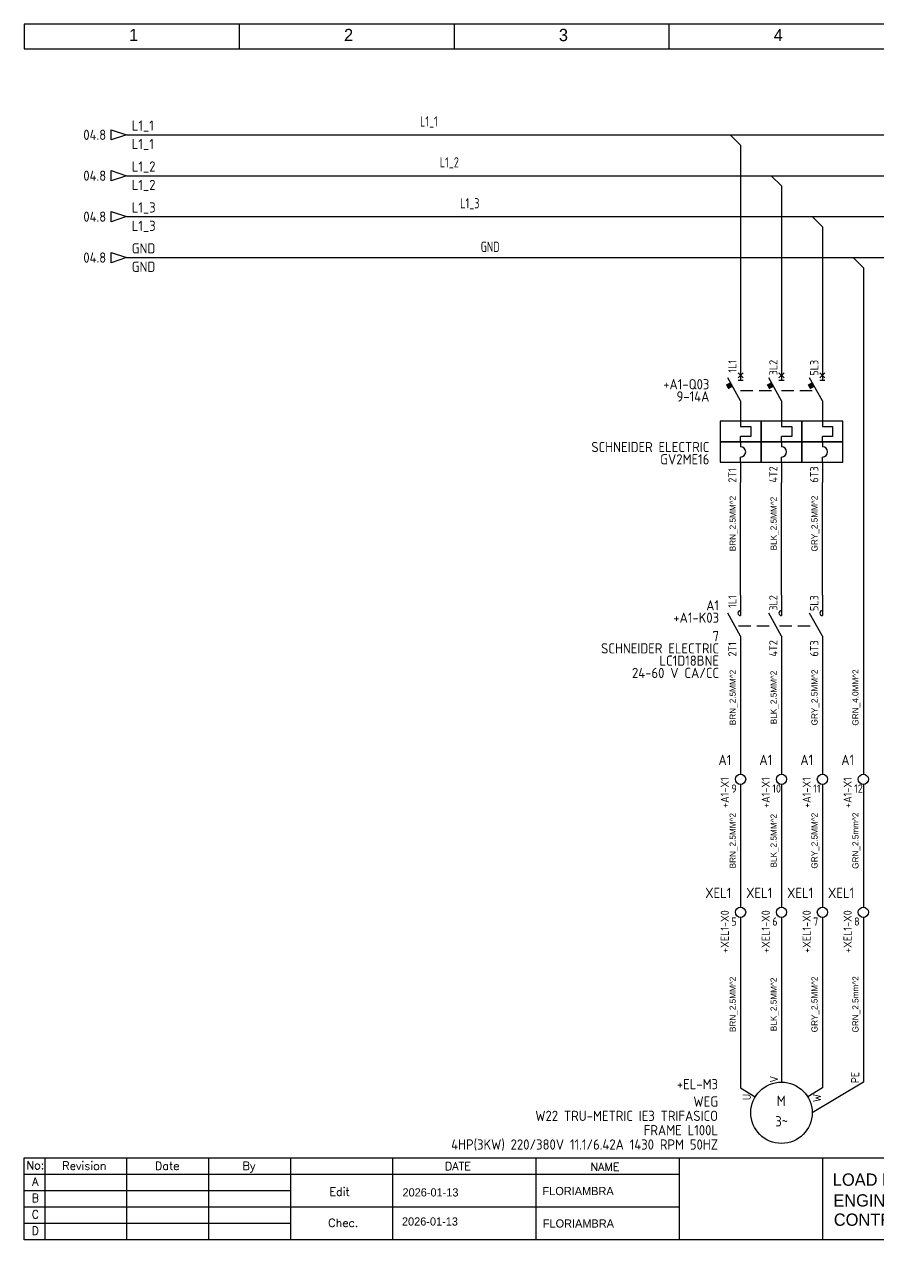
# Model space of a CAD drawing. Extents: x 0 to 420, y 0 to 297.
# Drawn here: x 0 to 208.8, y 0 to 297 of the extents above; entities that cross this region are included whole.
import ezdxf
from ezdxf.enums import TextEntityAlignment as Align

# ---------------------------------------------------------------- set-up
doc = ezdxf.new("R2010")
doc.units = 0
doc.header["$LTSCALE"] = 6
doc.linetypes.add('DASHED', pattern=[0.75, 0.5, -0.25])
for name, color, linetype in [('025', 1, 'Continuous'), ('05', 6, 'Continuous'), ('BLK_2.5mm^2', 7, 'Continuous'), ('BLK_4.0mm^2', 7, 'Continuous'), ('BRN_2.5mm^2', 34, 'Continuous'), ('BRN_4.0mm^2', 42, 'Continuous'), ('DESC', 1, 'Continuous'), ('DESCCHILD', 20, 'Continuous'), ('GRN_2.5mm^2', 3, 'Continuous'), ('GRN_4.0mm^2', 3, 'Continuous'), ('GRY_2.5mm^2', 9, 'Continuous'), ('GRY_4.0mm^2', 9, 'Continuous'), ('LINK', 9, 'DASHED'), ('LOC', 8, 'Continuous'), ('MISC', 2, 'Continuous'), ('SYMS', 7, 'Continuous'), ('TAGS', 51, 'Continuous'), ('TERMS', 4, 'Continuous'), ('WIRENO', 70, 'Continuous'), ('WIREREF_DEST', 61, 'Continuous'), ('XREF', 7, 'Continuous'), ('XREFCHILD', 134, 'Continuous')]:
    doc.layers.add(name, color=color, linetype=linetype)
doc.styles.add('WD', font='romans.shx')
doc.styles.add('WD_IEC', font='ISOCP2.shx', dxfattribs={"width": 0.9, "height": 4})

# ---------------------------------------------------------------- blocks, each defined once
blk = doc.blocks.new('IEC_tblock_a3_floriambra')
at = {"layer": '05'}
for p, q in [((-840, 0), (-840, 20)), ((-840, 0), (-840, 20)), ((-840, 20), (-420, 20)), ((-835, 20), (-835, 0)), ((-815, 20), (-815, 0)), ((-795, 20), (-795, 0)), ((-775, 20), (-775, 0)), ((-750, 20), (-750, 0)), ((-715, 20), (-715, 0)), ((-680, 20), (-680, 0)), ((-645, 20), (-645, 0)), ((-545, 20), (-545, 0)), ((-420, 20), (-445, 20)), ((-445, 20), (-445, 0)), ((-445, 20), (-445, 15)), ((-420, 20), (-420, 0)), ((-840, 16), (-775, 16)), ((-775, 16), (-680, 16)), ((-445, 15), (-420, 15)), ((-840, 12), (-775, 12)), ((-545, 10), (-445, 10)), ((-495, 10), (-495, 0)), ((-445, 10), (-420, 10)), ((-840, 8), (-775, 8)), ((-775, 8), (-680, 8)), ((-840, 4), (-775, 4)), ((-445, 5), (-420, 5)), ((-420, 5), (-432.5, 5)), ((-432.5, 5), (-432.5, 0)), ((-420, 0), (-840, 0))]:
    blk.add_line(p, q, dxfattribs=at)
at = {"flags": 4}
for tag, p, height in [('SCALA', (-432.21, 16.54), 1.5), ('DESCRIPT_PROYECT', (-642.46, 13.18), 3), ('CODIGO_PROYECT', (-542.84, 14.13), 2), ('FECHA_CREA', (-747.6, 10.56), 2), ('AUTHOR', (-713.38, 10.89), 2), ('INSTALACION', (-441.74, 11.01), 2), ('DESCRIPCION_1', (-642.34, 8.1), 3), ('DESCRIPCION_2', (-642.22, 3.39), 3), ('LOCALIZACION', (-441.61, 6.6), 2), ('FECHA_EDIT', (-747.73, 3.45), 2), ('REVISADO', (-713.31, 2.96), 2), ('ARCHIVO', (-542.76, 1.55), 2), ('COMENTARIO', (-492.87, 1.14), 2), ('PAG', (-429.4, 1.2), 2)]:
    blk.add_attdef(tag, p, '', height=height, dxfattribs=at)
at = {"layer": '025', "style": 'WD'}
for s, p in [('No:', (-837.31, 17.19)), ('Revision', (-825.33, 17.07)), ('Date', (-805.08, 17.05)), ('By', (-785.09, 17.06)), ('NAME', (-698.14, 16.82)), ('SCALE', (-439.33, 16.45)), ('A', (-837.31, 13.19)), ('B', (-837.31, 9.19)), ('C', (-837.31, 5.19)), ('D', (-837.31, 1.19))]:
    blk.add_text(s, height=2, dxfattribs=at).set_placement(p, align=Align.CENTER)
for s, p in [('DATE', (-737.24, 16.98)), ('Edit', (-765.46, 10.72)), ('Chec.', (-765.74, 3.12)), ('SHEETS', (-444.15, 1.23))]:
    blk.add_text(s, height=2, dxfattribs=at).set_placement(p)
blk = doc.blocks.new('VCB11Q134')
for p, q in [((0, 7.5), (0, 2.5)), ((0, -2.5), (-3.12, 3.12)), ((-0.62, 3.12), (0.63, 4.37)), ((0.63, 3.12), (-0.62, 4.37)), ((-0.62, 2.5), (0.63, 2.5)), ((0, -2.5), (0, -8.75)), ((0, -7.5), (0, -8.75)), ((0, -8.75), (2.5, -8.75)), ((2.5, -8.75), (2.5, -11.25)), ((0, -12.5), (0, -11.25)), ((2.5, -11.25), (0, -11.25)), ((0, -12.5), (0, -13.75)), ((0, -17.5), (0, -16.25)), ((0, -17.5), (0, -22.5))]:
    blk.add_line(p, q)
for points in [[(-5, -7.5), (-5, -12.5), (5, -12.5), (5, -7.5)], [(-5, -12.5), (-5, -17.5), (5, -17.5), (5, -12.5)]]:
    blk.add_lwpolyline(points, close=True)
blk.add_arc((0, -15), 1.25, 270, 90)
blk.add_solid([(-2.52, 2.03), (-3.61, 1.43), (-1.91, 0.94), (-3.01, 0.33)])
at = {"style": 'WD_IEC'}
for tag, p in [('INST', (-7.62, 6.3)), ('LOC', (-7.62, 3.3)), ('TAG1', (-7.62, 0.3)), ('RATING1', (-7.62, -2.7)), ('DESC1', (-7.62, -15.05)), ('DESC2', (-7.62, -18.05)), ('DESC3', (-7.62, -21.05))]:
    blk.add_attdef(tag, text='', height=2.5, dxfattribs=at).set_placement(p, align=Align.RIGHT)
blk.add_attdef('TERM01', text='', height=2, rotation=90, dxfattribs=at).set_placement((-1, 7.5), align=Align.RIGHT)
at = {"style": 'WD_IEC', "flags": 1}
for tag, p, height in [('X2TERM01', (0, 7.5), 0.32), ('X4LINK', (-2.15, 0), 0.32), ('X1LINK', (0.02, 0), 0.32), ('ASSYCODE', (0.69, -18.77), 1), ('FAMILY', (0.69, -20.27), 1), ('CATDESC', (0.69, -21.77), 1), ('X8TERM02', (0, -22.5), 0.32)]:
    blk.add_attdef(tag, p, '', height=height, dxfattribs=at)
at = {"style": 'WD_IEC', "flags": 9}
for tag, p in [('MFG', (7.81, 5.44)), ('CAT', (7.81, 2.94))]:
    blk.add_attdef(tag, text='', height=1.5, dxfattribs=at).set_placement(p, align=Align.RIGHT)
at = {"lineweight": 15, "style": 'WD_IEC'}
for tag, p in [('XREF', (-7.62, -12.05)), ('WDTAGALT', (-7.62, -24.05))]:
    blk.add_attdef(tag, text='', height=2.5, dxfattribs=at).set_placement(p, align=Align.RIGHT)
at = {"style": 'WD_IEC'}
blk.add_attdef('TERM02', (-1, -22.5), '', height=2, rotation=90, dxfattribs=at)
blk = doc.blocks.new('VCB21Q134')
for p, q in [((0, 7.5), (0, 2.5)), ((0, -2.5), (-3.12, 3.12)), ((-0.62, 3.12), (0.63, 4.37)), ((0.63, 3.12), (-0.62, 4.37)), ((-0.62, 2.5), (0.63, 2.5)), ((0, -2.5), (0, -8.75)), ((0, -7.5), (0, -8.75)), ((0, -8.75), (2.5, -8.75)), ((2.5, -8.75), (2.5, -11.25)), ((0, -12.5), (0, -11.25)), ((2.5, -11.25), (0, -11.25)), ((0, -12.5), (0, -13.75)), ((0, -17.5), (0, -16.25)), ((0, -17.5), (0, -22.5))]:
    blk.add_line(p, q)
for points in [[(-5, -7.5), (-5, -12.5), (5, -12.5), (5, -7.5)], [(-5, -12.5), (-5, -17.5), (5, -17.5), (5, -12.5)]]:
    blk.add_lwpolyline(points, close=True)
blk.add_arc((0, -15), 1.25, 270, 90)
blk.add_solid([(-2.52, 2.03), (-3.61, 1.43), (-1.91, 0.94), (-3.01, 0.33)])
at = {"style": 'WD_IEC'}
for tag, p in [('INST', (-7.62, 6.3)), ('LOC', (-7.62, 3.3)), ('TAG2', (-7.62, 0.3)), ('DESC1', (-7.62, -15.05)), ('DESC2', (-7.62, -18.05)), ('DESC3', (-7.62, -21.05))]:
    blk.add_attdef(tag, text='', height=2.5, dxfattribs=at).set_placement(p, align=Align.RIGHT)
blk.add_attdef('TERM01', text='', height=2, rotation=90, dxfattribs=at).set_placement((-1, 7.5), align=Align.RIGHT)
at = {"style": 'WD_IEC', "flags": 1}
for tag, p, height in [('X2TERM01', (0, 7.5), 0.32), ('X4LINK', (-2.15, 0), 0.32), ('X1LINK', (0.02, 0), 0.32), ('CONTACT', (-5.49, -7.21), 1), ('ASSYCODE', (0.69, -18.77), 1), ('FAMILY', (0.69, -20.27), 1), ('CATDESC', (0.69, -21.77), 1), ('X8TERM02', (0, -22.5), 0.32)]:
    blk.add_attdef(tag, p, '', height=height, dxfattribs=at)
blk.add_attdef('RATING1', text='', height=2.5, dxfattribs=at).set_placement((-7.62, -2.7), align=Align.RIGHT)
at = {"lineweight": 15, "style": 'WD_IEC'}
for tag, p in [('XREF', (-7.62, -12.05)), ('WDTAGALT', (-7.62, -24.05))]:
    blk.add_attdef(tag, text='', height=2.5, dxfattribs=at).set_placement(p, align=Align.RIGHT)
at = {"style": 'WD_IEC'}
blk.add_attdef('TERM02', (-1, -22.5), '', height=2, rotation=90, dxfattribs=at)
blk = doc.blocks.new('VMS21P')
for p, q in [((0, 7.5), (0, 2.5)), ((0, -2.5), (-3.12, 3.12)), ((0, -2.5), (0, -7.5))]:
    blk.add_line(p, q)
blk.add_arc((0, 3.12), 0.625, 90, 270)
at = {"style": 'WD_IEC'}
for tag, p in [('INST', (-5.25, 6.75)), ('LOC', (-5.25, 3.75)), ('TAG2', (-5.25, 0.75)), ('XREF', (-5.25, -3.75)), ('DESC1', (-5.25, -6.75)), ('DESC2', (-5.25, -9.75)), ('DESC3', (-5.25, -12.75))]:
    blk.add_attdef(tag, text='', height=2.5, dxfattribs=at).set_placement(p, align=Align.RIGHT)
blk.add_attdef('TERM01', text='', height=2, rotation=90, dxfattribs=at).set_placement((-1, 7.5), align=Align.RIGHT)
at = {"style": 'WD_IEC', "flags": 1}
for tag, p, height in [('X2TERM01', (0, 7.5), 0.32), ('X4LINK', (-2.91, 0), 0.32), ('X1LINK', (-0.5, 0), 0.32), ('CONTACT', (4, -3.5), 1), ('FAMILY', (4, -5), 1), ('X8TERM02', (0, -7.5), 0.32)]:
    blk.add_attdef(tag, p, '', height=height, dxfattribs=at)
at = {"style": 'WD_IEC'}
blk.add_attdef('TERM02', (-1, -7.5), '', height=2, rotation=90, dxfattribs=at)
blk = doc.blocks.new('VT0002')
blk.add_circle((0, 0), 1.25)
at = {"style": 'WD_IEC'}
for tag, p in [('INST', (-2.25, 6.5)), ('LOC', (-2.25, 3.5)), ('DESC1', (-2.25, -6.25)), ('DESC2', (-2.25, -9.25)), ('DESC3', (-2.25, -12.25))]:
    blk.add_attdef(tag, text='', height=2.5, dxfattribs=at).set_placement(p, align=Align.RIGHT)
at = {"style": 'WD_IEC', "flags": 1}
for tag, p, height in [('ASSYCODE', (2.75, 10.75), 1), ('CATDESC', (2.75, 9.25), 1), ('MFG', (2.75, 7.25), 1.5), ('CAT', (2.75, 4.75), 1.5), ('X4PIN01', (-1.25, 1), 0.25), ('X4TERM01', (-1.25, 0), 0.25), ('X4TERMDESC01', (-1.25, 0.5), 0.4), ('STRIPSEQ', (0, 0), 0.025), ('X2PIN01', (0, 2.25), 0.25), ('X2TERM01', (0, 1.25), 0.25), ('X8PIN01', (0, -0.25), 0.25), ('X2TERMDESC01', (0, 1.75), 0.4), ('X1PIN01', (1.25, 1), 0.25), ('X1TERM01', (1.25, 0), 0.25), ('X1TERMDESC01', (1.25, 0.5), 0.4), ('LINKTERM', (0, -0.04), 0.025), ('X8TERM01', (0, -1.25), 0.25), ('X8TERMDESC01', (0, -0.75), 0.4)]:
    blk.add_attdef(tag, p, '', height=height, dxfattribs=at)
at = {"style": 'WD_IEC', "flags": 8}
for tag, height, p in [('TAGSTRIP', 2.5, (-2.25, 0.5)), ('TERM01', 2, (-2.25, -3.25))]:
    blk.add_attdef(tag, text='', height=height, dxfattribs=at).set_placement(p, align=Align.RIGHT)
blk = doc.blocks.new('HT0_418')
for p, q in [((-2.5, 0), (2.5, 0)), ((0, -2.5), (-2.5, 0))]:
    blk.add_line(p, q)
at = {"style": 'WD_IEC', "flags": 1}
for tag, p in [('X4TERM01', (-2.5, 0)), ('X1TERM01', (2.5, 0)), ('WDWSEQ', (-2.63, -0.91)), ('X8TERM01', (0, -2.5))]:
    blk.add_attdef(tag, p, '', height=0.4, dxfattribs=at)
blk = doc.blocks.new('VMO14')
blk.add_line((20, 7.5), (7.5, 0))
blk.add_circle((0, 0), 7.5)
at = {"style": 'WD_IEC'}
for tag, p in [('INST', (-15.5, 12.75)), ('LOC', (-15.5, 9.25)), ('TAG1', (-15.5, 5.75)), ('DESC1', (-15.5, 1.5)), ('DESC2', (-15.5, -2)), ('DESC3', (-15.5, -5.5)), ('RATING1', (-15.5, -9)), ('RATING2', (-15.5, -12.5)), ('RATING3', (-15.5, -16))]:
    blk.add_attdef(tag, text='', height=2.5, dxfattribs=at).set_placement(p, align=Align.RIGHT)
blk.add_attdef('TERM02', (-0.81, 7.4), '', height=2, rotation=90, dxfattribs=at)
for tag, p in [('TERM04', (19, 10)), ('TERM01', (-7.47, 4.61)), ('TERM03', (9.66, 4.61))]:
    blk.add_attdef(tag, text='', height=2, rotation=90, dxfattribs=at).set_placement(p, align=Align.RIGHT)
at = {"style": 'WD_IEC', "flags": 1}
for tag, p, height in [('MFG', (22.75, 9), 1.5), ('X2TERM02', (0, 7.5), 0.32), ('X2TERM04', (20, 7.5), 0.32), ('CAT', (22.75, 6.5), 1.5), ('X0TERM01', (-6.4, 3.9), 0.32), ('X0TERM03', (6.4, 3.9), 0.32), ('X4LINK', (-7.5, 0), 0.32), ('X1LINK', (7.5, 0), 0.32), ('ASSYCODE', (1, -9), 1), ('FAMILY', (1, -10.5), 1), ('CATDESC', (1, -12), 1)]:
    blk.add_attdef(tag, p, '', height=height, dxfattribs=at)
at = {"style": 'WD_IEC'}
for tag, p in [('M', (-0.06, 1.67)), ('3~', (0.05, -3.33))]:
    blk.add_attdef(tag, text='', height=2.5, dxfattribs=at).set_placement(p, align=Align.CENTER)
at = {"lineweight": 15, "style": 'WD_IEC'}
blk.add_attdef('XREF', text='', height=2.5, dxfattribs=at).set_placement((-15.5, -19.5), align=Align.RIGHT)
blk = doc.blocks.new('HA1D3')
blk.add_lwpolyline([(0, 0), (-3.75, -1.25), (-3.75, 1.25)], close=True)
at = {"style": 'WD_IEC'}
for tag, p, height, flags in [('WIRENO', (1.25, 1), 2.5, 8), ('X1TERM01', (0, 0), 0.32, 1)]:
    blk.add_attdef(tag, p, '', height=height, dxfattribs=dict(at, flags=flags))
blk.add_attdef('XREF', text='', height=2.5, dxfattribs=at).set_placement((-5, 0), align=Align.MIDDLE_RIGHT)
at = {"style": 'WD_IEC', "flags": 1}
blk.add_attdef('SIGCODE', text='', height=1, dxfattribs=at).set_placement((-2.5, 1.8), align=Align.RIGHT)
at = {"style": 'WD_IEC'}
blk.add_attdef('DESC1', text='', height=2.5, dxfattribs=at).set_placement((1.25, -1), align=Align.TOP_LEFT)
blk = doc.blocks.new('WD_WNH')
at = {"linetype": 'Continuous', "style": 'WD_IEC', "width": 0.8}
blk.add_attdef('WIRENO', text='', height=2.5, dxfattribs=at).set_placement((0, 0.75), align=Align.CENTER)
at = {"style": 'WD_IEC', "flags": 1}
for tag, p in [('W08USER', (0, 0.375)), ('W04USER', (0, 0.875)), ('W05USER', (0, 0.75)), ('W09USER', (0, 0.25)), ('W03USER', (0, 1)), ('W06USER', (0, 0.625)), ('W07USER', (0, 0.5)), ('W02USER', (0, 1.125)), ('W01USER', (0, 1.25)), ('W10USER', (0, 0.125))]:
    blk.add_attdef(tag, text='', height=0.08, dxfattribs=at).set_placement(p, align=Align.CENTER)

msp = doc.modelspace()

# ---------------------------------------------------------------- linework, layer by layer
at = {"layer": '05'}
for p, q in [((0, 297), (0, 291)), ((420, 297), (0, 297)), ((52.5, 297), (52.5, 291)), ((105, 297), (105, 291)), ((157.5, 297), (157.5, 291)), ((0, 291), (420, 291))]:
    msp.add_line(p, q, dxfattribs=at)
at = {"layer": 'BLK_2.5mm^2'}
for p, q in [((185, 157.5), (185, 185)), ((185, 142.5), (185, 113.75)), ((185, 111.25), (185, 81.25)), ((185, 78.75), (185, 38.51))]:
    msp.add_line(p, q, dxfattribs=at)
at = {"layer": 'BLK_4.0mm^2'}
for p, q in [((25, 260), (182.5, 260)), ((187.5, 260), (395, 260)), ((185, 257.5), (185, 215))]:
    msp.add_line(p, q, dxfattribs=at)
at = {"layer": 'BRN_2.5mm^2'}
for p, q in [((175, 157.5), (175, 185)), ((175, 142.5), (175, 113.75)), ((175, 111.25), (175, 81.25)), ((175, 78.75), (175, 37.11)), ((175, 37.11), (178.6, 34.91))]:
    msp.add_line(p, q, dxfattribs=at)
at = {"layer": 'BRN_4.0mm^2'}
for p, q in [((25, 270), (172.5, 270)), ((175, 267.5), (175, 215)), ((177.5, 270), (395, 270))]:
    msp.add_line(p, q, dxfattribs=at)
at = {"layer": 'GRN_2.5mm^2'}
for p, q in [((205, 111.25), (205, 81.25)), ((205, 78.75), (205, 38.51))]:
    msp.add_line(p, q, dxfattribs=at)
at = {"layer": 'GRN_4.0mm^2'}
for p, q in [((25, 240), (202.5, 240)), ((207.5, 240), (395, 240)), ((205, 237.5), (205, 113.75))]:
    msp.add_line(p, q, dxfattribs=at)
at = {"layer": 'GRY_2.5mm^2'}
for p, q in [((195, 157.5), (195, 185)), ((195, 142.5), (195, 113.75)), ((195, 111.25), (195, 81.25)), ((195, 78.75), (195, 37.11)), ((195, 37.11), (191.4, 34.91))]:
    msp.add_line(p, q, dxfattribs=at)
at = {"layer": 'GRY_4.0mm^2'}
for p, q in [((25, 250), (192.5, 250)), ((197.5, 250), (395, 250)), ((195, 247.5), (195, 215))]:
    msp.add_line(p, q, dxfattribs=at)
at = {"layer": 'LINK'}
for points in [[(175.02, 207.5), (182.85, 207.5)], [(185.02, 207.5), (192.85, 207.5)], [(174.5, 150), (182.09, 150)], [(184.5, 150), (192.09, 150)]]:
    msp.add_lwpolyline(points, dxfattribs=at)

# ---------------------------------------------------------------- block references
ref = msp.add_blockref('IEC_tblock_a3_floriambra', (840, 0))
ref.add_attrib('FECHA_EDIT', '2026-01-13', (92.27, 3.45), dxfattribs={"height": 2})
ref.add_attrib('FECHA_CREA', '2026-01-13', (92.4, 10.56), dxfattribs={"height": 2})
ref.add_attrib('REVISADO', 'FLORIAMBRA', (126.69, 2.96), dxfattribs={"height": 2})
ref.add_attrib('AUTHOR', 'FLORIAMBRA', (126.62, 10.89), dxfattribs={"height": 2})
ref.add_attrib('DESCRIPCION_2', 'CONTROL CONNECTION', (197.78, 3.39), dxfattribs={"height": 3})
ref.add_attrib('DESCRIPCION_1', 'ENGINE CONNECTION', (197.66, 8.1), dxfattribs={"height": 3})
ref.add_attrib('DESCRIPT_PROYECT', 'LOAD PALLET', (197.54, 13.18), dxfattribs={"height": 3})
ref.add_attrib('CODIGO_PROYECT', 'FA001', (297.16, 14.13), dxfattribs={"height": 2})
ref.add_attrib('ARCHIVO', '05-LOAD PALLET', (297.24, 1.55), dxfattribs={"height": 2})
ref.add_attrib('COMENTARIO', '----', (347.13, 1.14), dxfattribs={"height": 2})
ref.add_attrib('PAG', '05', (410.6, 1.2), dxfattribs={"height": 2})
ref.add_attrib('SCALA', '1:1', (407.79, 16.54), dxfattribs={"height": 1.5})
at = {"layer": 'BLK_4.0mm^2'}
msp.add_blockref('HT0_418', (185, 260), dxfattribs=at)
at = {"layer": 'BRN_4.0mm^2'}
msp.add_blockref('HT0_418', (175, 270), dxfattribs=at)
at = {"layer": 'GRN_4.0mm^2'}
msp.add_blockref('HT0_418', (205, 240), dxfattribs=at)
at = {"layer": 'GRY_4.0mm^2'}
msp.add_blockref('HT0_418', (195, 250), dxfattribs=at)
at = {"layer": 'SYMS'}
ref = msp.add_blockref('HA1D3', (25, 270), dxfattribs=at)
ref.add_attrib('XREF', '04.8', dxfattribs={"layer": 'XREF', "height": 2.5, "style": 'WD_IEC'}).set_placement((20, 270), align=Align.MIDDLE_RIGHT)
ref.add_attrib('DESC1', 'L1_1', dxfattribs={"layer": 'DESC', "height": 2.5, "style": 'WD_IEC'}).set_placement((26.25, 269), align=Align.TOP_LEFT)
ref.add_attrib('WIRENO', 'L1_1', (26.25, 271), dxfattribs={"layer": 'WIREREF_DEST', "height": 2.5, "style": 'WD_IEC', "flags": 8})
ref = msp.add_blockref('HA1D3', (25, 260), dxfattribs=at)
ref.add_attrib('XREF', '04.8', dxfattribs={"layer": 'XREF', "height": 2.5, "style": 'WD_IEC'}).set_placement((20, 260), align=Align.MIDDLE_RIGHT)
ref.add_attrib('DESC1', 'L1_2', dxfattribs={"layer": 'DESC', "height": 2.5, "style": 'WD_IEC'}).set_placement((26.25, 259), align=Align.TOP_LEFT)
ref.add_attrib('WIRENO', 'L1_2', (26.25, 261), dxfattribs={"layer": 'WIREREF_DEST', "height": 2.5, "style": 'WD_IEC', "flags": 8})
ref = msp.add_blockref('HA1D3', (25, 250), dxfattribs=at)
ref.add_attrib('XREF', '04.8', dxfattribs={"layer": 'XREF', "height": 2.5, "style": 'WD_IEC'}).set_placement((20, 250), align=Align.MIDDLE_RIGHT)
ref.add_attrib('DESC1', 'L1_3', dxfattribs={"layer": 'DESC', "height": 2.5, "style": 'WD_IEC'}).set_placement((26.25, 249), align=Align.TOP_LEFT)
ref.add_attrib('WIRENO', 'L1_3', (26.25, 251), dxfattribs={"layer": 'WIREREF_DEST', "height": 2.5, "style": 'WD_IEC', "flags": 8})
ref = msp.add_blockref('HA1D3', (25, 240), dxfattribs=at)
ref.add_attrib('XREF', '04.8', dxfattribs={"layer": 'XREF', "height": 2.5, "style": 'WD_IEC'}).set_placement((20, 240), align=Align.MIDDLE_RIGHT)
ref.add_attrib('DESC1', 'GND', dxfattribs={"layer": 'DESC', "height": 2.5, "style": 'WD_IEC'}).set_placement((26.25, 239), align=Align.TOP_LEFT)
ref.add_attrib('WIRENO', 'GND', (26.25, 241), dxfattribs={"layer": 'WIREREF_DEST', "height": 2.5, "style": 'WD_IEC', "flags": 8})
ref = msp.add_blockref('VCB11Q134', (175, 207.5), dxfattribs=at)
ref.add_attrib('RATING1', '9-14A', dxfattribs={"layer": 'MISC', "height": 2.5, "style": 'WD_IEC'}).set_placement((167.38, 204.8), align=Align.RIGHT)
ref.add_attrib('TAG1', '+A1-Q03', dxfattribs={"layer": 'TAGS', "height": 2.5, "style": 'WD_IEC'}).set_placement((167.38, 207.8), align=Align.RIGHT)
ref.add_attrib('DESC1', 'SCHNEIDER ELECTRIC', dxfattribs={"layer": 'DESC', "height": 2.5, "style": 'WD_IEC'}).set_placement((167.38, 192.45), align=Align.RIGHT)
ref.add_attrib('DESC2', 'GV2ME16', dxfattribs={"layer": 'DESC', "height": 2.5, "style": 'WD_IEC'}).set_placement((167.38, 189.45), align=Align.RIGHT)
ref.add_attrib('TERM01', '1L1', dxfattribs={"layer": 'TERMS', "height": 2, "rotation": 90, "style": 'WD_IEC'}).set_placement((174, 215), align=Align.RIGHT)
ref.add_attrib('TERM02', '2T1', (174, 185), dxfattribs={"layer": 'TERMS', "height": 2, "rotation": 90, "style": 'WD_IEC'})
ref = msp.add_blockref('VCB21Q134', (185, 207.5), dxfattribs=at)
ref.add_attrib('TERM01', '3L2', dxfattribs={"layer": 'TERMS', "height": 2, "rotation": 90, "style": 'WD_IEC'}).set_placement((184, 215), align=Align.RIGHT)
ref.add_attrib('TERM02', '4T2', (184, 185), dxfattribs={"layer": 'TERMS', "height": 2, "rotation": 90, "style": 'WD_IEC'})
ref = msp.add_blockref('VCB21Q134', (195, 207.5), dxfattribs=at)
ref.add_attrib('TERM01', '5L3', dxfattribs={"layer": 'TERMS', "height": 2, "rotation": 90, "style": 'WD_IEC'}).set_placement((194, 215), align=Align.RIGHT)
ref.add_attrib('TERM02', '6T3', (194, 185), dxfattribs={"layer": 'TERMS', "height": 2, "rotation": 90, "style": 'WD_IEC'})
ref = msp.add_blockref('VMS21P', (175, 150), dxfattribs=at)
ref.add_attrib('TERM02', '2T1', (174, 142.5), dxfattribs={"layer": 'TERMS', "height": 2, "rotation": 90, "style": 'WD_IEC'})
ref.add_attrib('TERM01', '1L1', dxfattribs={"layer": 'TERMS', "height": 2, "rotation": 90, "style": 'WD_IEC'}).set_placement((174, 157.5), align=Align.RIGHT)
ref.add_attrib('XREF', '7', dxfattribs={"layer": 'XREFCHILD', "height": 2.5, "style": 'WD_IEC'}).set_placement((169.75, 146.25), align=Align.RIGHT)
ref.add_attrib('DESC3', ' 24-60 V CA/CC', dxfattribs={"layer": 'DESCCHILD', "height": 2.5, "style": 'WD_IEC'}).set_placement((169.75, 137.25), align=Align.RIGHT)
ref.add_attrib('DESC2', 'LC1D18BNE', dxfattribs={"layer": 'DESCCHILD', "height": 2.5, "style": 'WD_IEC'}).set_placement((169.75, 140.25), align=Align.RIGHT)
ref.add_attrib('DESC1', 'SCHNEIDER ELECTRIC', dxfattribs={"layer": 'DESCCHILD', "height": 2.5, "style": 'WD_IEC'}).set_placement((169.75, 143.25), align=Align.RIGHT)
ref.add_attrib('LOC', 'A1', dxfattribs={"layer": 'LOC', "height": 2.5, "style": 'WD_IEC'}).set_placement((169.75, 153.75), align=Align.RIGHT)
ref.add_attrib('TAG2', '+A1-K03', dxfattribs={"layer": 'TAGS', "height": 2.5, "style": 'WD_IEC'}).set_placement((169.75, 150.75), align=Align.RIGHT)
ref = msp.add_blockref('VMS21P', (185, 150), dxfattribs=at)
ref.add_attrib('TERM02', '4T2', (184, 142.5), dxfattribs={"layer": 'TERMS', "height": 2, "rotation": 90, "style": 'WD_IEC'})
ref.add_attrib('TERM01', '3L2', dxfattribs={"layer": 'TERMS', "height": 2, "rotation": 90, "style": 'WD_IEC'}).set_placement((184, 157.5), align=Align.RIGHT)
ref = msp.add_blockref('VMS21P', (195, 150), dxfattribs=at)
ref.add_attrib('TERM02', '6T3', (194, 142.5), dxfattribs={"layer": 'TERMS', "height": 2, "rotation": 90, "style": 'WD_IEC'})
ref.add_attrib('TERM01', '5L3', dxfattribs={"layer": 'TERMS', "height": 2, "rotation": 90, "style": 'WD_IEC'}).set_placement((194, 157.5), align=Align.RIGHT)
ref = msp.add_blockref('VT0002', (175, 112.5), dxfattribs=at)
ref.add_attrib('TERM01', '9', (172.75, 109.25), dxfattribs={"layer": 'TERMS', "height": 2, "style": 'WD_IEC', "flags": 8})
ref.add_attrib('LOC', 'A1', dxfattribs={"layer": 'LOC', "height": 2.5, "style": 'WD_IEC'}).set_placement((172.75, 116), align=Align.RIGHT)
ref.add_attrib('TAGSTRIP', '+A1-X1', dxfattribs={"layer": 'TAGS', "height": 2, "rotation": 90, "style": 'WD_IEC', "flags": 8}).set_placement((172.75, 113), align=Align.BOTTOM_RIGHT)
ref = msp.add_blockref('VT0002', (185, 112.5), dxfattribs=at)
ref.add_attrib('TERM01', '10', (182.75, 109.25), dxfattribs={"layer": 'TERMS', "height": 2, "style": 'WD_IEC', "flags": 8})
ref.add_attrib('LOC', 'A1', dxfattribs={"layer": 'LOC', "height": 2.5, "style": 'WD_IEC'}).set_placement((182.75, 116), align=Align.RIGHT)
ref.add_attrib('TAGSTRIP', '+A1-X1', dxfattribs={"layer": 'TAGS', "height": 2, "rotation": 90, "style": 'WD_IEC', "flags": 8}).set_placement((182.75, 113), align=Align.BOTTOM_RIGHT)
ref = msp.add_blockref('VT0002', (195, 112.5), dxfattribs=at)
ref.add_attrib('TERM01', '11', (192.75, 109.25), dxfattribs={"layer": 'TERMS', "height": 2, "style": 'WD_IEC', "flags": 8})
ref.add_attrib('LOC', 'A1', dxfattribs={"layer": 'LOC', "height": 2.5, "style": 'WD_IEC'}).set_placement((192.75, 116), align=Align.RIGHT)
ref.add_attrib('TAGSTRIP', '+A1-X1', dxfattribs={"layer": 'TAGS', "height": 2, "rotation": 90, "style": 'WD_IEC', "flags": 8}).set_placement((192.75, 113), align=Align.BOTTOM_RIGHT)
ref = msp.add_blockref('VT0002', (205, 112.5), dxfattribs=at)
ref.add_attrib('TERM01', '12', (202.75, 109.25), dxfattribs={"layer": 'TERMS', "height": 2, "style": 'WD_IEC', "flags": 8})
ref.add_attrib('LOC', 'A1', dxfattribs={"layer": 'LOC', "height": 2.5, "style": 'WD_IEC'}).set_placement((202.75, 116), align=Align.RIGHT)
ref.add_attrib('TAGSTRIP', '+A1-X1', dxfattribs={"layer": 'TAGS', "height": 2, "rotation": 90, "style": 'WD_IEC', "flags": 8}).set_placement((202.75, 113), align=Align.BOTTOM_RIGHT)
ref = msp.add_blockref('VT0002', (175, 80), dxfattribs=at)
ref.add_attrib('TERM01', '5', (172.75, 76.75), dxfattribs={"layer": 'TERMS', "height": 2, "style": 'WD_IEC', "flags": 8})
ref.add_attrib('LOC', 'XEL1', dxfattribs={"layer": 'LOC', "height": 2.5, "style": 'WD_IEC'}).set_placement((172.75, 83.5), align=Align.RIGHT)
ref.add_attrib('TAGSTRIP', '+XEL1-X0', dxfattribs={"layer": 'TAGS', "height": 2, "rotation": 90, "style": 'WD_IEC', "flags": 8}).set_placement((172.75, 80.5), align=Align.BOTTOM_RIGHT)
ref = msp.add_blockref('VT0002', (185, 80), dxfattribs=at)
ref.add_attrib('TERM01', '6', (182.75, 76.75), dxfattribs={"layer": 'TERMS', "height": 2, "style": 'WD_IEC', "flags": 8})
ref.add_attrib('LOC', 'XEL1', dxfattribs={"layer": 'LOC', "height": 2.5, "style": 'WD_IEC'}).set_placement((182.75, 83.5), align=Align.RIGHT)
ref.add_attrib('TAGSTRIP', '+XEL1-X0', dxfattribs={"layer": 'TAGS', "height": 2, "rotation": 90, "style": 'WD_IEC', "flags": 8}).set_placement((182.75, 80.5), align=Align.BOTTOM_RIGHT)
ref = msp.add_blockref('VT0002', (195, 80), dxfattribs=at)
ref.add_attrib('TERM01', '7', (192.75, 76.75), dxfattribs={"layer": 'TERMS', "height": 2, "style": 'WD_IEC', "flags": 8})
ref.add_attrib('LOC', 'XEL1', dxfattribs={"layer": 'LOC', "height": 2.5, "style": 'WD_IEC'}).set_placement((192.75, 83.5), align=Align.RIGHT)
ref.add_attrib('TAGSTRIP', '+XEL1-X0', dxfattribs={"layer": 'TAGS', "height": 2, "rotation": 90, "style": 'WD_IEC', "flags": 8}).set_placement((192.75, 80.5), align=Align.BOTTOM_RIGHT)
ref = msp.add_blockref('VT0002', (205, 80), dxfattribs=at)
ref.add_attrib('TERM01', '8', (202.75, 76.75), dxfattribs={"layer": 'TERMS', "height": 2, "style": 'WD_IEC', "flags": 8})
ref.add_attrib('LOC', 'XEL1', dxfattribs={"layer": 'LOC', "height": 2.5, "style": 'WD_IEC'}).set_placement((202.75, 83.5), align=Align.RIGHT)
ref.add_attrib('TAGSTRIP', '+XEL1-X0', dxfattribs={"layer": 'TAGS', "height": 2, "rotation": 90, "style": 'WD_IEC', "flags": 8}).set_placement((202.75, 80.5), align=Align.BOTTOM_RIGHT)
ref = msp.add_blockref('VMO14', (185, 31.01), dxfattribs=at)
ref.add_attrib('M', 'M', dxfattribs={"layer": 'MISC', "height": 2.5, "style": 'WD_IEC'}).set_placement((184.94, 32.68), align=Align.CENTER)
ref.add_attrib('3~', '3~', dxfattribs={"layer": 'MISC', "height": 2.5, "style": 'WD_IEC'}).set_placement((185.05, 27.68), align=Align.CENTER)
ref.add_attrib('DESC3', 'FRAME L100L', dxfattribs={"layer": 'DESC', "height": 2.5, "style": 'WD_IEC'}).set_placement((169.5, 25.51), align=Align.RIGHT)
ref.add_attrib('DESC2', 'W22 TRU-METRIC IE3 TRIFASICO', dxfattribs={"layer": 'DESC', "height": 2.5, "style": 'WD_IEC'}).set_placement((169.5, 29.01), align=Align.RIGHT)
ref.add_attrib('DESC1', 'WEG', dxfattribs={"layer": 'DESC', "height": 2.5, "style": 'WD_IEC'}).set_placement((169.5, 32.51), align=Align.RIGHT)
ref.add_attrib('RATING1', '4HP(3KW) 220/380V 11.1/6.42A 1430 RPM 50HZ', dxfattribs={"layer": 'MISC', "height": 2.5, "style": 'WD_IEC'}).set_placement((169.5, 22.01), align=Align.RIGHT)
ref.add_attrib('TERM04', 'PE', dxfattribs={"layer": 'TERMS', "height": 2, "rotation": 90, "style": 'WD_IEC'}).set_placement((204, 41.01), align=Align.RIGHT)
ref.add_attrib('TERM03', 'W', dxfattribs={"layer": 'TERMS', "height": 2, "rotation": 90, "style": 'WD_IEC'}).set_placement((194.66, 35.62), align=Align.RIGHT)
ref.add_attrib('TERM02', 'V', (184.19, 38.41), dxfattribs={"layer": 'TERMS', "height": 2, "rotation": 90, "style": 'WD_IEC'})
ref.add_attrib('TERM01', 'U', dxfattribs={"layer": 'TERMS', "height": 2, "rotation": 90, "style": 'WD_IEC'}).set_placement((177.53, 35.62), align=Align.RIGHT)
ref.add_attrib('TAG1', '+EL-M3', dxfattribs={"layer": 'TAGS', "height": 2.5, "style": 'WD_IEC'}).set_placement((169.5, 36.76), align=Align.RIGHT)
at = {"layer": 'WIRENO'}
ref = msp.add_blockref('WD_WNH', (98.75, 270), dxfattribs=at)
ref.add_attrib('WIRENO', 'L1_1', dxfattribs={"linetype": 'Continuous', "height": 2.5, "style": 'WD_IEC', "width": 0.8}).set_placement((98.86, 272.02), align=Align.CENTER)
ref = msp.add_blockref('WD_WNH', (103.75, 260), dxfattribs=at)
ref.add_attrib('WIRENO', 'L1_2', dxfattribs={"linetype": 'Continuous', "height": 2.5, "style": 'WD_IEC', "width": 0.8}).set_placement((103.86, 262.02), align=Align.CENTER)
ref = msp.add_blockref('WD_WNH', (108.75, 250), dxfattribs=at)
ref.add_attrib('WIRENO', 'L1_3', dxfattribs={"linetype": 'Continuous', "height": 2.5, "style": 'WD_IEC', "width": 0.8}).set_placement((108.86, 252.02), align=Align.CENTER)
ref = msp.add_blockref('WD_WNH', (113.75, 240), dxfattribs=at)
ref.add_attrib('WIRENO', 'GND', dxfattribs={"linetype": 'Continuous', "height": 2.5, "style": 'WD_IEC', "width": 0.8}).set_placement((113.81, 241.38), align=Align.CENTER)

# ---------------------------------------------------------------- texts
at = {"layer": '05', "char_height": 3, "attachment_point": 1}
for s, insert in [('1', (25.61, 295.89)), ('2', (78.11, 295.89)), ('3', (130.61, 295.89)), ('4', (183.11, 295.89))]:
    msp.add_mtext_dynamic_manual_height_columns(s, width=14.5619, gutter_width=12.5, heights=[0], dxfattribs=dict(at, insert=insert))
at = {"layer": 'MISC', "char_height": 1.5, "attachment_point": 8, "rotation": 90}
for s, insert in [('\\W1;BRN_2.5MM^ 2', (174.25, 175)), ('\\W1;BLK_2.5MM^ 2', (184.25, 175)), ('\\W1;GRY_2.5MM^ 2', (194.25, 175)), ('\\W1;BRN_2.5MM^ 2', (174.25, 132.5)), ('\\W1;BLK_2.5MM^ 2', (184.25, 132.5)), ('\\W1;GRY_2.5MM^ 2', (194.25, 132.5)), ('\\W1;GRN_4.0MM^ 2', (204.25, 132.5)), ('\\W1;BRN_2.5MM^ 2', (174.25, 97.5)), ('\\W1;GRY_2.5MM^ 2', (194.25, 97.5)), ('\\W1;GRN_2.5mm^ 2', (204.25, 97.5)), ('\\W1;BLK_2.5MM^ 2', (184.25, 97.5)), ('\\W1;BRN_2.5MM^ 2', (174.25, 57.5)), ('\\W1;BLK_2.5MM^ 2', (184.25, 57.5)), ('\\W1;GRY_2.5MM^ 2', (194.25, 57.5)), ('\\W1;GRN_2.5mm^ 2', (204.25, 57.5))]:
    msp.add_mtext(s, dxfattribs=dict(at, insert=insert))

doc.saveas('drawing.dxf')
